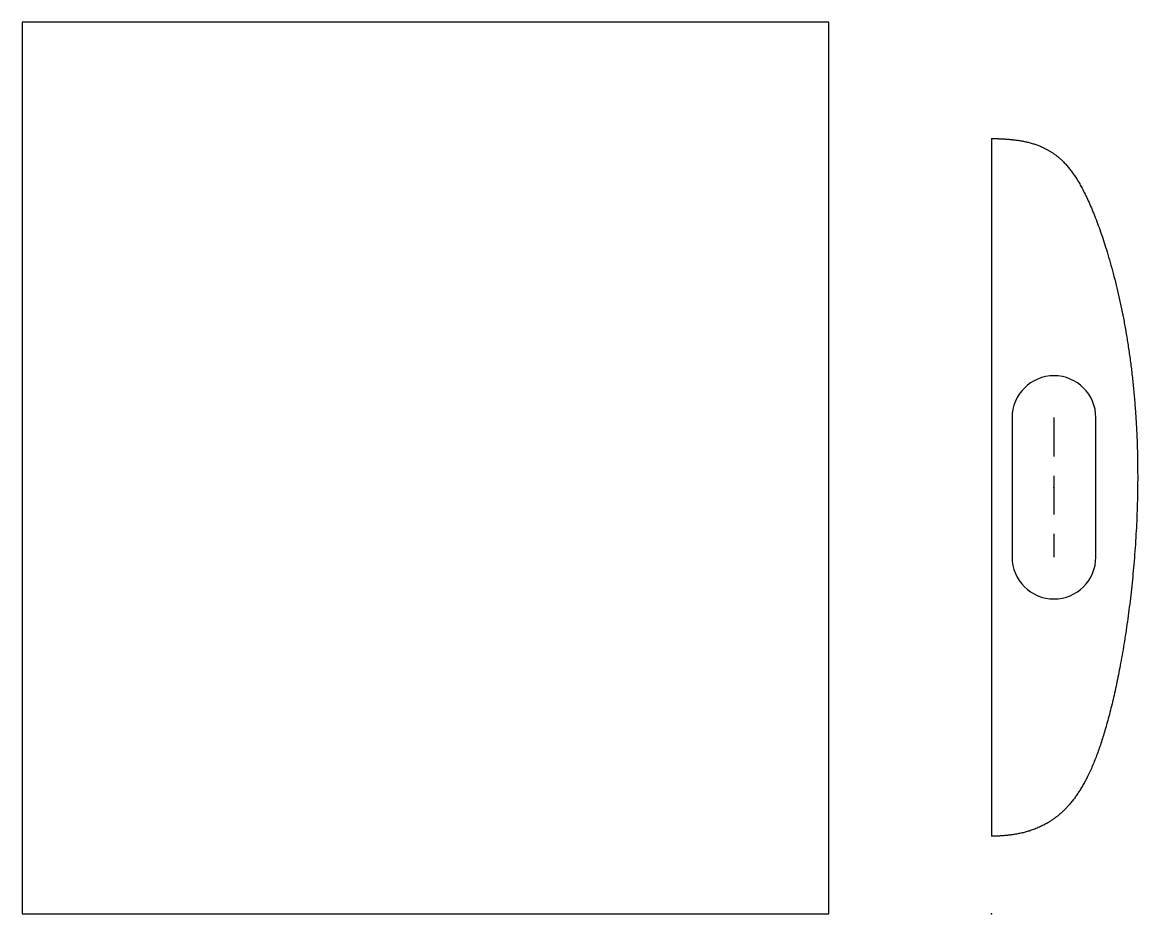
# Model space of a CAD drawing. Header units: millimetres. Extents: x -12.5 to 1.9, y 0 to 11.5.
import ezdxf

# ---------------------------------------------------------------- set-up
doc = ezdxf.new("R2010")
doc.units = ezdxf.units.MM
doc.linetypes.add('DASHED', pattern=[0.75, 0.5, -0.25])
doc.layers.get('0').update_dxf_attribs({"linetype": 'CONTINUOUS'})

msp = doc.modelspace()

# ---------------------------------------------------------------- linework, layer by layer
msp.add_line((0, 10), (0, 1))
at = {"linetype": 'DASHED'}
msp.add_line((0.804, 6.4), (0.804, 4.6), dxfattribs=at)
msp.add_lwpolyline([(-2.1, 0), (-2.1, 11.5), (-12.5, 11.5), (-12.5, 0)], close=True)
msp.add_lwpolyline([(0.264, 6.4), (0.264, 4.6, 1), (1.344, 4.6), (1.344, 6.4, 1)], format="xyb", close=True)
msp.add_open_spline([(0, 10), (0.122, 10), (0.349, 9.988), (0.633, 9.934), (0.919, 9.776), (1.192, 9.38), (1.446, 8.741), (1.686, 7.881), (1.841, 6.902), (1.903, 5.871), (1.877, 4.852), (1.782, 3.892), (1.64, 3.031), (1.463, 2.3), (1.248, 1.717), (0.964, 1.296), (0.65, 1.093), (0.352, 1.017), (0.122, 1), (0, 1)], degree=5)
for p in [(0.804, 5.5), (0, 0)]:
    msp.add_point(p)

doc.saveas('drawing.dxf')
